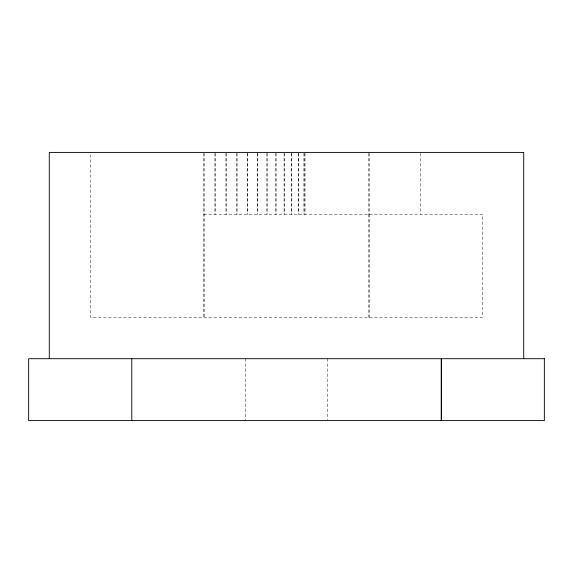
<?xml version="1.0" encoding="UTF-8"?>
<svg xmlns="http://www.w3.org/2000/svg" width="573" height="573" viewBox="0 0 573 573"><rect width="100%" height="100%" fill="white"/><g stroke="black" fill="none" stroke-linecap="round" stroke-linejoin="round"><path stroke-width="0.43" stroke-dasharray="2.87 2.15" d="M203.787 214.302L482.473 214.302L482.473 317.442L90.527 317.442L90.527 153.306M420.46 153.299L420.46 214.302M369.478 153.299L369.478 214.302M369.213 214.302L369.213 317.442M368.819 214.302L368.819 317.442M368.554 153.299L368.554 214.302M327.756 358.698L327.756 419.701M305.022 153.299L305.037 214.302M304.141 153.299L304.141 214.302M303.955 153.299L303.955 214.302M298.433 153.299L298.433 214.302M298.211 153.299L298.211 214.302M291.815 153.299L291.815 214.302M291.564 153.299L291.564 214.302M284.351 153.299L284.351 214.302M284.072 153.299L284.072 214.302M276.114 153.299L276.114 214.302M275.806 153.299L275.806 214.302M267.183 153.299L267.183 214.302M266.853 153.299L266.853 214.302M257.642 153.299L257.642 214.302M257.291 153.299L257.291 214.302M247.586 153.299L247.586 214.302M247.221 153.299L247.221 214.302M245.244 358.698L245.244 419.701M237.107 153.299L237.107 214.302M236.728 153.299L236.728 214.302M226.314 153.299L226.314 214.302M225.927 153.299L225.927 214.302M215.305 153.299L215.305 214.302M214.904 153.299L214.904 214.302M204.181 153.299L204.181 317.442M203.787 153.299L203.787 317.442"/><path stroke-width="0.86" d="M523.715 358.698L523.715 152.411L49.285 152.411L49.285 358.698M441.468 358.698L441.468 420.589M441.217 358.698L441.217 420.589M131.783 358.698L131.783 420.589M544.35 358.698L28.65 358.698L28.65 420.589L544.35 420.589L544.35 358.698"/></g></svg>
